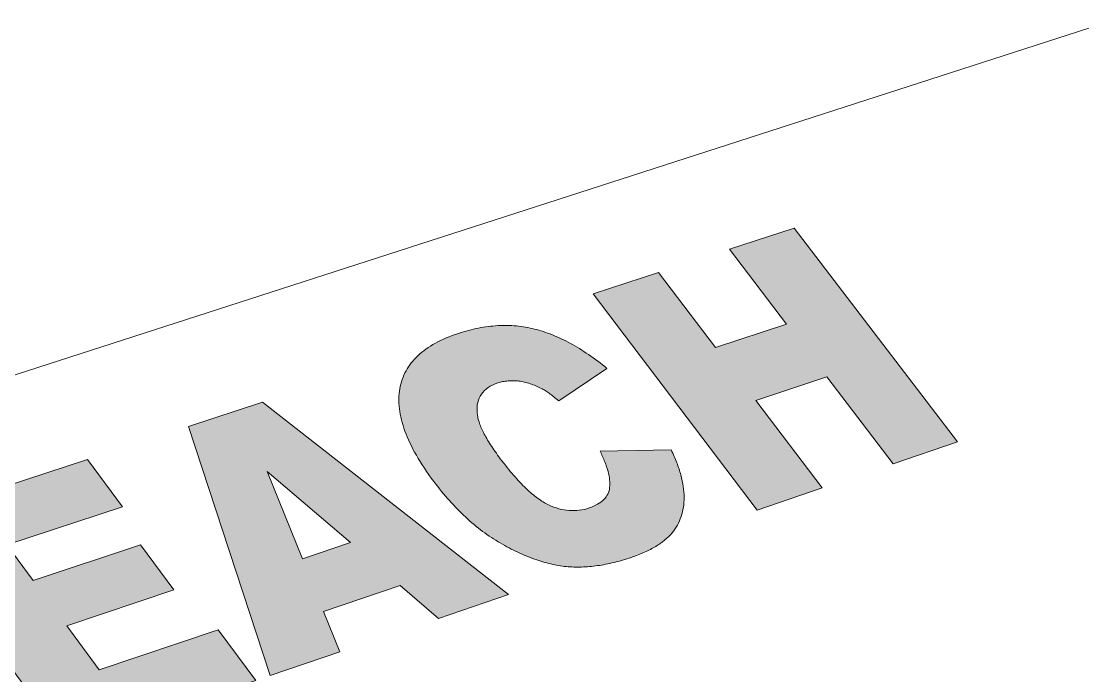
# Model space of a CAD drawing. Header units: millimetres. Extents: x 63.4 to 146.5, y -188.5 to -109.4.
# Drawn here: x 91.57 to 117.45, y -125.31 to -109.37 of the extents above; entities that cross this region are included whole.
import ezdxf

# ---------------------------------------------------------------- set-up
doc = ezdxf.new("R2010")
doc.units = ezdxf.units.MM
doc.header["$MEASUREMENT"] = 0
doc.layers.add('Ebene 1', color=7, linetype='Continuous', lineweight=0)

# ---------------------------------------------------------------- blocks, each defined once
blk = doc.blocks.new('Block_10')
at = {"layer": 'Ebene 1', "true_color": 0x3d3d3c, "transparency": 33554687}
h = blk.add_hatch(color=250, dxfattribs=at)
h.dxf.hatch_style = 2
h.paths.add_polyline_path([(110.413, -114.408), (108.834, -114.924), (110.224, -116.746), (108.495, -117.319), (107.104, -115.491), (105.514, -116.011), (109.508, -121.276), (111.095, -120.736), (109.475, -118.608), (111.204, -118.029), (112.821, -120.15), (114.396, -119.614), (110.413, -114.408)])
h = blk.add_hatch(color=250, dxfattribs=at)
h.dxf.hatch_style = 2
edge = h.paths.add_edge_path()
edge.add_spline(control_points=[(102.228, -116.973), (102.017, -117.042), (101.829, -117.122), (101.664, -117.212), (101.499, -117.303), (101.357, -117.405), (101.238, -117.517), (101.118, -117.629), (101.022, -117.753), (100.949, -117.887), (100.876, -118.021), (100.826, -118.166), (100.799, -118.322), (100.771, -118.478), (100.768, -118.641), (100.788, -118.813), (100.809, -118.985), (100.854, -119.165), (100.923, -119.354), (100.991, -119.542), (101.085, -119.738), (101.202, -119.943), (101.319, -120.147), (101.461, -120.36), (101.627, -120.581), (101.751, -120.746), (101.878, -120.902), (102.007, -121.047), (102.137, -121.192), (102.269, -121.327), (102.404, -121.452), (102.539, -121.577), (102.676, -121.692), (102.817, -121.796), (102.957, -121.901), (103.1, -121.995), (103.247, -122.079), (103.392, -122.163), (103.534, -122.238), (103.674, -122.303), (103.813, -122.369), (103.95, -122.426), (104.084, -122.473), (104.218, -122.521), (104.349, -122.56), (104.477, -122.59), (104.606, -122.62), (104.731, -122.641), (104.853, -122.653), (104.975, -122.664), (105.1, -122.668), (105.227, -122.664), (105.354, -122.661), (105.484, -122.65), (105.616, -122.631), (105.748, -122.613), (105.882, -122.587), (106.019, -122.553), (106.156, -122.52), (106.296, -122.479), (106.438, -122.431), (106.555, -122.391), (106.663, -122.349), (106.763, -122.304), (106.863, -122.259), (106.955, -122.211), (107.038, -122.162), (107.121, -122.112), (107.195, -122.059), (107.261, -122.005), (107.327, -121.95), (107.385, -121.893), (107.434, -121.833), (107.483, -121.773), (107.526, -121.709), (107.563, -121.643), (107.6, -121.577), (107.631, -121.507), (107.655, -121.435), (107.68, -121.363), (107.698, -121.287), (107.71, -121.209), (107.722, -121.131), (107.728, -121.05), (107.727, -120.965), (107.727, -120.881), (107.72, -120.793), (107.707, -120.703), (107.694, -120.612), (107.674, -120.519), (107.648, -120.422), (107.622, -120.326), (107.589, -120.227), (107.55, -120.124), (107.511, -120.022), (107.465, -119.917), (107.413, -119.808), (107.413, -119.808), (105.678, -119.844), (105.678, -119.844), (105.723, -119.934), (105.762, -120.02), (105.795, -120.102), (105.828, -120.183), (105.854, -120.261), (105.873, -120.334), (105.893, -120.408), (105.906, -120.477), (105.913, -120.543), (105.919, -120.608), (105.919, -120.669), (105.913, -120.726), (105.907, -120.784), (105.892, -120.838), (105.868, -120.887), (105.844, -120.937), (105.811, -120.982), (105.77, -121.024), (105.728, -121.065), (105.678, -121.103), (105.618, -121.137), (105.559, -121.17), (105.49, -121.2), (105.413, -121.226), (105.333, -121.253), (105.253, -121.272), (105.172, -121.282), (105.091, -121.292), (105.009, -121.294), (104.927, -121.288), (104.844, -121.281), (104.761, -121.267), (104.677, -121.244), (104.593, -121.221), (104.509, -121.19), (104.424, -121.15), (104.339, -121.11), (104.25, -121.056), (104.158, -120.989), (104.067, -120.922), (103.972, -120.842), (103.874, -120.748), (103.775, -120.654), (103.674, -120.547), (103.57, -120.427), (103.466, -120.307), (103.358, -120.173), (103.247, -120.026), (103.158, -119.907), (103.079, -119.795), (103.011, -119.689), (102.942, -119.583), (102.885, -119.483), (102.838, -119.39), (102.791, -119.297), (102.754, -119.21), (102.729, -119.129), (102.703, -119.049), (102.687, -118.975), (102.683, -118.907), (102.675, -118.816), (102.68, -118.733), (102.697, -118.657), (102.714, -118.582), (102.744, -118.514), (102.786, -118.454), (102.829, -118.393), (102.883, -118.341), (102.95, -118.296), (103.017, -118.25), (103.097, -118.213), (103.188, -118.182), (103.229, -118.169), (103.27, -118.158), (103.311, -118.15), (103.353, -118.141), (103.395, -118.135), (103.437, -118.131), (103.48, -118.128), (103.523, -118.126), (103.567, -118.127), (103.611, -118.128), (103.656, -118.132), (103.701, -118.137), (103.747, -118.143), (103.792, -118.151), (103.838, -118.162), (103.883, -118.172), (103.929, -118.185), (103.974, -118.2), (104.02, -118.215), (104.066, -118.232), (104.112, -118.251), (104.157, -118.271), (104.203, -118.292), (104.249, -118.316), (104.277, -118.33), (104.307, -118.347), (104.338, -118.367), (104.37, -118.387), (104.403, -118.409), (104.439, -118.434), (104.474, -118.46), (104.511, -118.488), (104.55, -118.518), (104.589, -118.549), (104.63, -118.582), (104.673, -118.618), (104.673, -118.618), (105.848, -117.828), (105.848, -117.828), (105.698, -117.705), (105.548, -117.592), (105.399, -117.49), (105.25, -117.388), (105.102, -117.297), (104.955, -117.217), (104.808, -117.137), (104.661, -117.068), (104.516, -117.01), (104.37, -116.951), (104.225, -116.904), (104.082, -116.868), (103.937, -116.832), (103.79, -116.807), (103.641, -116.794), (103.491, -116.78), (103.339, -116.777), (103.185, -116.786), (103.03, -116.795), (102.873, -116.814), (102.714, -116.846), (102.554, -116.877), (102.392, -116.919), (102.228, -116.973)], knot_values=[0, 0, 0, 0, 1, 1, 1, 2, 2, 2, 3, 3, 3, 4, 4, 4, 5, 5, 5, 6, 6, 6, 7, 7, 7, 8, 8, 8, 9, 9, 9, 10, 10, 10, 11, 11, 11, 12, 12, 12, 13, 13, 13, 14, 14, 14, 15, 15, 15, 16, 16, 16, 17, 17, 17, 18, 18, 18, 19, 19, 19, 20, 20, 20, 21, 21, 21, 22, 22, 22, 23, 23, 23, 24, 24, 24, 25, 25, 25, 26, 26, 26, 27, 27, 27, 28, 28, 28, 29, 29, 29, 30, 30, 30, 31, 31, 31, 32, 32, 32, 33, 33, 33, 34, 34, 34, 35, 35, 35, 36, 36, 36, 37, 37, 37, 38, 38, 38, 39, 39, 39, 40, 40, 40, 41, 41, 41, 42, 42, 42, 43, 43, 43, 44, 44, 44, 45, 45, 45, 46, 46, 46, 47, 47, 47, 48, 48, 48, 49, 49, 49, 50, 50, 50, 51, 51, 51, 52, 52, 52, 53, 53, 53, 54, 54, 54, 55, 55, 55, 56, 56, 56, 57, 57, 57, 58, 58, 58, 59, 59, 59, 60, 60, 60, 61, 61, 61, 62, 62, 62, 63, 63, 63, 64, 64, 64, 65, 65, 65, 66, 66, 66, 67, 67, 67, 68, 68, 68, 69, 69, 69, 70, 70, 70, 71, 71, 71, 72, 72, 72, 73, 73, 73, 74, 74, 74, 75, 75, 75, 76, 76, 76, 77, 77, 77, 78, 78, 78, 78], degree=3, periodic=0)
edge.add_line((102.228, -116.973), (102.228, -116.973))
h = blk.add_hatch(color=250, dxfattribs=at)
h.dxf.hatch_style = 2
edge = h.paths.add_edge_path()
edge.add_spline(control_points=[(97.449, -118.651), (97.449, -118.651), (95.649, -119.24), (95.649, -119.24), (95.649, -119.24), (97.641, -125.308), (97.641, -125.308), (97.641, -125.308), (99.339, -124.731), (99.339, -124.731), (99.339, -124.731), (98.934, -123.75), (98.934, -123.75), (98.934, -123.75), (100.805, -123.118), (100.805, -123.118), (100.805, -123.118), (101.737, -123.916), (101.737, -123.916), (101.737, -123.916), (103.448, -123.335), (103.448, -123.335), (103.448, -123.335), (97.449, -118.651), (97.449, -118.651)], knot_values=[0, 0, 0, 0, 1, 1, 1, 2, 2, 2, 3, 3, 3, 4, 4, 4, 5, 5, 5, 6, 6, 6, 7, 7, 7, 8, 8, 8, 8], degree=3, periodic=0)
edge.add_line((97.449, -118.651), (97.449, -118.651))
edge = h.paths.add_edge_path()
edge.add_spline(control_points=[(98.423, -122.462), (98.423, -122.462), (97.565, -120.339), (97.565, -120.339), (97.565, -120.339), (99.595, -122.07), (99.595, -122.07), (99.595, -122.07), (98.423, -122.462), (98.423, -122.462)], knot_values=[0, 0, 0, 0, 1, 1, 1, 2, 2, 2, 3, 3, 3, 3], degree=3, periodic=0)
edge.add_line((98.423, -122.462), (98.423, -122.462))
h = blk.add_hatch(color=250, dxfattribs=at)
h.dxf.hatch_style = 2
h.paths.add_polyline_path([(93.185, -120.046), (88.669, -121.525), (92.694, -126.989), (97.284, -125.429), (96.369, -124.196), (93.473, -125.172), (92.679, -124.098), (95.293, -123.224), (94.475, -122.121), (91.86, -122.989), (91.221, -122.124), (94.038, -121.195), (93.185, -120.046)])
h = blk.add_hatch(color=250, dxfattribs=at)
h.dxf.hatch_style = 2
edge = h.paths.add_edge_path()
edge.add_spline(control_points=[(85.533, -122.551), (85.533, -122.551), (82.653, -123.494), (82.653, -123.494), (82.653, -123.494), (86.687, -129.03), (86.687, -129.03), (86.687, -129.03), (88.423, -128.44), (88.423, -128.44), (88.423, -128.44), (86.78, -126.193), (86.78, -126.193), (86.78, -126.193), (86.932, -126.142), (86.932, -126.142), (86.972, -126.129), (87.012, -126.119), (87.053, -126.112), (87.094, -126.105), (87.136, -126.101), (87.179, -126.1), (87.223, -126.099), (87.266, -126.1), (87.311, -126.105), (87.356, -126.11), (87.402, -126.117), (87.449, -126.128), (87.483, -126.137), (87.522, -126.15), (87.566, -126.168), (87.609, -126.186), (87.656, -126.209), (87.708, -126.235), (87.759, -126.262), (87.815, -126.293), (87.875, -126.329), (87.935, -126.364), (88, -126.404), (88.069, -126.449), (88.069, -126.449), (90.226, -127.827), (90.226, -127.827), (90.226, -127.827), (92.152, -127.172), (92.152, -127.172), (92.152, -127.172), (90.153, -125.856), (90.153, -125.856), (90.13, -125.84), (90.101, -125.822), (90.069, -125.803), (90.037, -125.784), (90, -125.764), (89.959, -125.742), (89.919, -125.72), (89.874, -125.697), (89.825, -125.673), (89.776, -125.649), (89.723, -125.623), (89.666, -125.596), (89.61, -125.57), (89.557, -125.545), (89.508, -125.524), (89.459, -125.502), (89.415, -125.483), (89.374, -125.467), (89.333, -125.45), (89.297, -125.437), (89.264, -125.426), (89.232, -125.415), (89.204, -125.406), (89.18, -125.401), (89.144, -125.391), (89.105, -125.383), (89.062, -125.376), (89.02, -125.369), (88.974, -125.364), (88.924, -125.359), (88.875, -125.355), (88.822, -125.351), (88.766, -125.349), (88.709, -125.347), (88.65, -125.345), (88.586, -125.345), (88.639, -125.309), (88.689, -125.274), (88.734, -125.239), (88.779, -125.203), (88.82, -125.168), (88.857, -125.134), (88.893, -125.099), (88.926, -125.065), (88.955, -125.03), (88.983, -124.996), (89.008, -124.962), (89.028, -124.929), (89.06, -124.875), (89.087, -124.82), (89.109, -124.764), (89.131, -124.707), (89.148, -124.649), (89.16, -124.589), (89.172, -124.53), (89.179, -124.469), (89.181, -124.406), (89.183, -124.343), (89.18, -124.279), (89.172, -124.213), (89.165, -124.146), (89.151, -124.079), (89.132, -124.011), (89.112, -123.942), (89.087, -123.873), (89.055, -123.802), (89.023, -123.731), (88.985, -123.659), (88.941, -123.586), (88.898, -123.513), (88.848, -123.439), (88.792, -123.363), (88.728, -123.275), (88.661, -123.193), (88.591, -123.116), (88.522, -123.039), (88.449, -122.967), (88.374, -122.901), (88.298, -122.834), (88.22, -122.772), (88.139, -122.715), (88.057, -122.659), (87.973, -122.607), (87.886, -122.56), (87.799, -122.514), (87.712, -122.474), (87.625, -122.44), (87.539, -122.405), (87.452, -122.377), (87.365, -122.354), (87.279, -122.331), (87.192, -122.314), (87.106, -122.303), (87.019, -122.292), (86.933, -122.287), (86.847, -122.288), (86.76, -122.288), (86.668, -122.293), (86.569, -122.305), (86.471, -122.316), (86.368, -122.332), (86.258, -122.355), (86.149, -122.377), (86.034, -122.404), (85.913, -122.437), (85.792, -122.47), (85.666, -122.508), (85.533, -122.551)], knot_values=[0, 0, 0, 0, 1, 1, 1, 2, 2, 2, 3, 3, 3, 4, 4, 4, 5, 5, 5, 6, 6, 6, 7, 7, 7, 8, 8, 8, 9, 9, 9, 10, 10, 10, 11, 11, 11, 12, 12, 12, 13, 13, 13, 14, 14, 14, 15, 15, 15, 16, 16, 16, 17, 17, 17, 18, 18, 18, 19, 19, 19, 20, 20, 20, 21, 21, 21, 22, 22, 22, 23, 23, 23, 24, 24, 24, 25, 25, 25, 26, 26, 26, 27, 27, 27, 28, 28, 28, 29, 29, 29, 30, 30, 30, 31, 31, 31, 32, 32, 32, 33, 33, 33, 34, 34, 34, 35, 35, 35, 36, 36, 36, 37, 37, 37, 38, 38, 38, 39, 39, 39, 40, 40, 40, 41, 41, 41, 42, 42, 42, 43, 43, 43, 44, 44, 44, 45, 45, 45, 46, 46, 46, 47, 47, 47, 48, 48, 48, 49, 49, 49, 50, 50, 50, 51, 51, 51, 52, 52, 52, 52], degree=3, periodic=0)
edge.add_line((85.533, -122.551), (85.533, -122.551))
edge = h.paths.add_edge_path()
edge.add_spline(control_points=[(86.018, -125.15), (86.018, -125.15), (85.2, -124.032), (85.2, -124.032), (85.2, -124.032), (85.957, -123.782), (85.957, -123.782), (86.036, -123.756), (86.11, -123.736), (86.181, -123.72), (86.251, -123.704), (86.318, -123.694), (86.38, -123.688), (86.442, -123.683), (86.5, -123.682), (86.554, -123.686), (86.608, -123.691), (86.658, -123.7), (86.704, -123.715), (86.749, -123.729), (86.793, -123.747), (86.836, -123.768), (86.878, -123.79), (86.919, -123.816), (86.958, -123.845), (86.998, -123.874), (87.035, -123.907), (87.071, -123.944), (87.107, -123.98), (87.141, -124.021), (87.174, -124.066), (87.196, -124.095), (87.214, -124.125), (87.23, -124.154), (87.246, -124.184), (87.259, -124.213), (87.269, -124.242), (87.28, -124.272), (87.287, -124.301), (87.292, -124.33), (87.297, -124.36), (87.299, -124.389), (87.298, -124.417), (87.297, -124.446), (87.293, -124.474), (87.286, -124.499), (87.279, -124.525), (87.269, -124.549), (87.256, -124.571), (87.243, -124.593), (87.228, -124.613), (87.209, -124.632), (87.191, -124.651), (87.169, -124.668), (87.145, -124.683), (87.099, -124.714), (87.055, -124.743), (87.015, -124.768), (86.975, -124.793), (86.938, -124.815), (86.905, -124.833), (86.871, -124.852), (86.841, -124.868), (86.815, -124.88), (86.788, -124.893), (86.765, -124.902), (86.745, -124.909), (86.745, -124.909), (86.018, -125.15), (86.018, -125.15)], knot_values=[0, 0, 0, 0, 1, 1, 1, 2, 2, 2, 3, 3, 3, 4, 4, 4, 5, 5, 5, 6, 6, 6, 7, 7, 7, 8, 8, 8, 9, 9, 9, 10, 10, 10, 11, 11, 11, 12, 12, 12, 13, 13, 13, 14, 14, 14, 15, 15, 15, 16, 16, 16, 17, 17, 17, 18, 18, 18, 19, 19, 19, 20, 20, 20, 21, 21, 21, 22, 22, 22, 23, 23, 23, 23], degree=3, periodic=0)
edge.add_line((86.018, -125.15), (86.018, -125.15))
at = {"layer": 'Ebene 1'}
for points in [[(110.413, -114.408), (108.834, -114.924), (110.224, -116.746), (108.495, -117.319), (107.104, -115.491), (105.514, -116.011), (109.508, -121.276), (111.095, -120.736), (109.475, -118.608), (111.204, -118.029), (112.821, -120.15), (114.396, -119.614), (110.413, -114.408)], [(93.185, -120.046), (88.669, -121.525), (92.694, -126.989), (97.284, -125.429), (96.369, -124.196), (93.473, -125.172), (92.679, -124.098), (95.293, -123.224), (94.475, -122.121), (91.86, -122.989), (91.221, -122.124), (94.038, -121.195), (93.185, -120.046)]]:
    blk.add_lwpolyline(points, dxfattribs=at)
for points, knots in [([(102.228, -116.973), (102.017, -117.042), (101.829, -117.122), (101.664, -117.212), (101.499, -117.303), (101.357, -117.405), (101.238, -117.517), (101.118, -117.629), (101.022, -117.753), (100.949, -117.887), (100.876, -118.021), (100.826, -118.166), (100.799, -118.322), (100.771, -118.478), (100.768, -118.641), (100.788, -118.813), (100.809, -118.985), (100.854, -119.165), (100.923, -119.354), (100.991, -119.542), (101.085, -119.738), (101.202, -119.943), (101.319, -120.147), (101.461, -120.36), (101.627, -120.581), (101.751, -120.746), (101.878, -120.902), (102.007, -121.047), (102.137, -121.192), (102.269, -121.327), (102.404, -121.452), (102.539, -121.577), (102.676, -121.692), (102.817, -121.796), (102.957, -121.901), (103.1, -121.995), (103.247, -122.079), (103.392, -122.163), (103.534, -122.238), (103.674, -122.303), (103.813, -122.369), (103.95, -122.426), (104.084, -122.473), (104.218, -122.521), (104.349, -122.56), (104.477, -122.59), (104.606, -122.62), (104.731, -122.641), (104.853, -122.653), (104.975, -122.664), (105.1, -122.668), (105.227, -122.664), (105.354, -122.661), (105.484, -122.65), (105.616, -122.631), (105.748, -122.613), (105.882, -122.587), (106.019, -122.553), (106.156, -122.52), (106.296, -122.479), (106.438, -122.431), (106.555, -122.391), (106.663, -122.349), (106.763, -122.304), (106.863, -122.259), (106.955, -122.211), (107.038, -122.162), (107.121, -122.112), (107.195, -122.059), (107.261, -122.005), (107.327, -121.95), (107.385, -121.893), (107.434, -121.833), (107.483, -121.773), (107.526, -121.709), (107.563, -121.643), (107.6, -121.577), (107.631, -121.507), (107.655, -121.435), (107.68, -121.363), (107.698, -121.287), (107.71, -121.209), (107.722, -121.131), (107.728, -121.05), (107.727, -120.965), (107.727, -120.881), (107.72, -120.793), (107.707, -120.703), (107.694, -120.612), (107.674, -120.519), (107.648, -120.422), (107.622, -120.326), (107.589, -120.227), (107.55, -120.124), (107.511, -120.022), (107.465, -119.917), (107.413, -119.808), (107.413, -119.808), (105.678, -119.844), (105.678, -119.844), (105.723, -119.934), (105.762, -120.02), (105.795, -120.102), (105.828, -120.183), (105.854, -120.261), (105.873, -120.334), (105.893, -120.408), (105.906, -120.477), (105.913, -120.543), (105.919, -120.608), (105.919, -120.669), (105.913, -120.726), (105.907, -120.784), (105.892, -120.838), (105.868, -120.887), (105.844, -120.937), (105.811, -120.982), (105.77, -121.024), (105.728, -121.065), (105.678, -121.103), (105.618, -121.137), (105.559, -121.17), (105.49, -121.2), (105.413, -121.226), (105.333, -121.253), (105.253, -121.272), (105.172, -121.282), (105.091, -121.292), (105.009, -121.294), (104.927, -121.288), (104.844, -121.281), (104.761, -121.267), (104.677, -121.244), (104.593, -121.221), (104.509, -121.19), (104.424, -121.15), (104.339, -121.11), (104.25, -121.056), (104.158, -120.989), (104.067, -120.922), (103.972, -120.842), (103.874, -120.748), (103.775, -120.654), (103.674, -120.547), (103.57, -120.427), (103.466, -120.307), (103.358, -120.173), (103.247, -120.026), (103.158, -119.907), (103.079, -119.795), (103.011, -119.689), (102.942, -119.583), (102.885, -119.483), (102.838, -119.39), (102.791, -119.297), (102.754, -119.21), (102.729, -119.129), (102.703, -119.049), (102.687, -118.975), (102.683, -118.907), (102.675, -118.816), (102.68, -118.733), (102.697, -118.657), (102.714, -118.582), (102.744, -118.514), (102.786, -118.454), (102.829, -118.393), (102.883, -118.341), (102.95, -118.296), (103.017, -118.25), (103.097, -118.213), (103.188, -118.182), (103.229, -118.169), (103.27, -118.158), (103.311, -118.15), (103.353, -118.141), (103.395, -118.135), (103.437, -118.131), (103.48, -118.128), (103.523, -118.126), (103.567, -118.127), (103.611, -118.128), (103.656, -118.132), (103.701, -118.137), (103.747, -118.143), (103.792, -118.151), (103.838, -118.162), (103.883, -118.172), (103.929, -118.185), (103.974, -118.2), (104.02, -118.215), (104.066, -118.232), (104.112, -118.251), (104.157, -118.271), (104.203, -118.292), (104.249, -118.316), (104.277, -118.33), (104.307, -118.347), (104.338, -118.367), (104.37, -118.387), (104.403, -118.409), (104.439, -118.434), (104.474, -118.46), (104.511, -118.488), (104.55, -118.518), (104.589, -118.549), (104.63, -118.582), (104.673, -118.618), (104.673, -118.618), (105.848, -117.828), (105.848, -117.828), (105.698, -117.705), (105.548, -117.592), (105.399, -117.49), (105.25, -117.388), (105.102, -117.297), (104.955, -117.217), (104.808, -117.137), (104.661, -117.068), (104.516, -117.01), (104.37, -116.951), (104.225, -116.904), (104.082, -116.868), (103.937, -116.832), (103.79, -116.807), (103.641, -116.794), (103.491, -116.78), (103.339, -116.777), (103.185, -116.786), (103.03, -116.795), (102.873, -116.814), (102.714, -116.846), (102.554, -116.877), (102.392, -116.919), (102.228, -116.973)], [0, 0, 0, 0, 1, 1, 1, 2, 2, 2, 3, 3, 3, 4, 4, 4, 5, 5, 5, 6, 6, 6, 7, 7, 7, 8, 8, 8, 9, 9, 9, 10, 10, 10, 11, 11, 11, 12, 12, 12, 13, 13, 13, 14, 14, 14, 15, 15, 15, 16, 16, 16, 17, 17, 17, 18, 18, 18, 19, 19, 19, 20, 20, 20, 21, 21, 21, 22, 22, 22, 23, 23, 23, 24, 24, 24, 25, 25, 25, 26, 26, 26, 27, 27, 27, 28, 28, 28, 29, 29, 29, 30, 30, 30, 31, 31, 31, 32, 32, 32, 33, 33, 33, 34, 34, 34, 35, 35, 35, 36, 36, 36, 37, 37, 37, 38, 38, 38, 39, 39, 39, 40, 40, 40, 41, 41, 41, 42, 42, 42, 43, 43, 43, 44, 44, 44, 45, 45, 45, 46, 46, 46, 47, 47, 47, 48, 48, 48, 49, 49, 49, 50, 50, 50, 51, 51, 51, 52, 52, 52, 53, 53, 53, 54, 54, 54, 55, 55, 55, 56, 56, 56, 57, 57, 57, 58, 58, 58, 59, 59, 59, 60, 60, 60, 61, 61, 61, 62, 62, 62, 63, 63, 63, 64, 64, 64, 65, 65, 65, 66, 66, 66, 67, 67, 67, 68, 68, 68, 69, 69, 69, 70, 70, 70, 71, 71, 71, 72, 72, 72, 73, 73, 73, 74, 74, 74, 75, 75, 75, 76, 76, 76, 77, 77, 77, 78, 78, 78, 78]), ([(97.449, -118.651), (97.449, -118.651), (95.649, -119.24), (95.649, -119.24), (95.649, -119.24), (97.641, -125.308), (97.641, -125.308), (97.641, -125.308), (99.339, -124.731), (99.339, -124.731), (99.339, -124.731), (98.934, -123.75), (98.934, -123.75), (98.934, -123.75), (100.805, -123.118), (100.805, -123.118), (100.805, -123.118), (101.737, -123.916), (101.737, -123.916), (101.737, -123.916), (103.448, -123.335), (103.448, -123.335), (103.448, -123.335), (97.449, -118.651), (97.449, -118.651)], [0, 0, 0, 0, 1, 1, 1, 2, 2, 2, 3, 3, 3, 4, 4, 4, 5, 5, 5, 6, 6, 6, 7, 7, 7, 8, 8, 8, 8]), ([(98.423, -122.462), (98.423, -122.462), (97.565, -120.339), (97.565, -120.339), (97.565, -120.339), (99.595, -122.07), (99.595, -122.07), (99.595, -122.07), (98.423, -122.462), (98.423, -122.462)], [0, 0, 0, 0, 1, 1, 1, 2, 2, 2, 3, 3, 3, 3]), ([(85.533, -122.551), (85.533, -122.551), (82.653, -123.494), (82.653, -123.494), (82.653, -123.494), (86.687, -129.03), (86.687, -129.03), (86.687, -129.03), (88.423, -128.44), (88.423, -128.44), (88.423, -128.44), (86.78, -126.193), (86.78, -126.193), (86.78, -126.193), (86.932, -126.142), (86.932, -126.142), (86.972, -126.129), (87.012, -126.119), (87.053, -126.112), (87.094, -126.105), (87.136, -126.101), (87.179, -126.1), (87.223, -126.099), (87.266, -126.1), (87.311, -126.105), (87.356, -126.11), (87.402, -126.117), (87.449, -126.128), (87.483, -126.137), (87.522, -126.15), (87.566, -126.168), (87.609, -126.186), (87.656, -126.209), (87.708, -126.235), (87.759, -126.262), (87.815, -126.293), (87.875, -126.329), (87.935, -126.364), (88, -126.404), (88.069, -126.449), (88.069, -126.449), (90.226, -127.827), (90.226, -127.827), (90.226, -127.827), (92.152, -127.172), (92.152, -127.172), (92.152, -127.172), (90.153, -125.856), (90.153, -125.856), (90.13, -125.84), (90.101, -125.822), (90.069, -125.803), (90.037, -125.784), (90, -125.764), (89.959, -125.742), (89.919, -125.72), (89.874, -125.697), (89.825, -125.673), (89.776, -125.649), (89.723, -125.623), (89.666, -125.596), (89.61, -125.57), (89.557, -125.545), (89.508, -125.524), (89.459, -125.502), (89.415, -125.483), (89.374, -125.467), (89.333, -125.45), (89.297, -125.437), (89.264, -125.426), (89.232, -125.415), (89.204, -125.406), (89.18, -125.401), (89.144, -125.391), (89.105, -125.383), (89.062, -125.376), (89.02, -125.369), (88.974, -125.364), (88.924, -125.359), (88.875, -125.355), (88.822, -125.351), (88.766, -125.349), (88.709, -125.347), (88.65, -125.345), (88.586, -125.345), (88.639, -125.309), (88.689, -125.274), (88.734, -125.239), (88.779, -125.203), (88.82, -125.168), (88.857, -125.134), (88.893, -125.099), (88.926, -125.065), (88.955, -125.03), (88.983, -124.996), (89.008, -124.962), (89.028, -124.929), (89.06, -124.875), (89.087, -124.82), (89.109, -124.764), (89.131, -124.707), (89.148, -124.649), (89.16, -124.589), (89.172, -124.53), (89.179, -124.469), (89.181, -124.406), (89.183, -124.343), (89.18, -124.279), (89.172, -124.213), (89.165, -124.146), (89.151, -124.079), (89.132, -124.011), (89.112, -123.942), (89.087, -123.873), (89.055, -123.802), (89.023, -123.731), (88.985, -123.659), (88.941, -123.586), (88.898, -123.513), (88.848, -123.439), (88.792, -123.363), (88.728, -123.275), (88.661, -123.193), (88.591, -123.116), (88.522, -123.039), (88.449, -122.967), (88.374, -122.901), (88.298, -122.834), (88.22, -122.772), (88.139, -122.715), (88.057, -122.659), (87.973, -122.607), (87.886, -122.56), (87.799, -122.514), (87.712, -122.474), (87.625, -122.44), (87.539, -122.405), (87.452, -122.377), (87.365, -122.354), (87.279, -122.331), (87.192, -122.314), (87.106, -122.303), (87.019, -122.292), (86.933, -122.287), (86.847, -122.288), (86.76, -122.288), (86.668, -122.293), (86.569, -122.305), (86.471, -122.316), (86.368, -122.332), (86.258, -122.355), (86.149, -122.377), (86.034, -122.404), (85.913, -122.437), (85.792, -122.47), (85.666, -122.508), (85.533, -122.551)], [0, 0, 0, 0, 1, 1, 1, 2, 2, 2, 3, 3, 3, 4, 4, 4, 5, 5, 5, 6, 6, 6, 7, 7, 7, 8, 8, 8, 9, 9, 9, 10, 10, 10, 11, 11, 11, 12, 12, 12, 13, 13, 13, 14, 14, 14, 15, 15, 15, 16, 16, 16, 17, 17, 17, 18, 18, 18, 19, 19, 19, 20, 20, 20, 21, 21, 21, 22, 22, 22, 23, 23, 23, 24, 24, 24, 25, 25, 25, 26, 26, 26, 27, 27, 27, 28, 28, 28, 29, 29, 29, 30, 30, 30, 31, 31, 31, 32, 32, 32, 33, 33, 33, 34, 34, 34, 35, 35, 35, 36, 36, 36, 37, 37, 37, 38, 38, 38, 39, 39, 39, 40, 40, 40, 41, 41, 41, 42, 42, 42, 43, 43, 43, 44, 44, 44, 45, 45, 45, 46, 46, 46, 47, 47, 47, 48, 48, 48, 49, 49, 49, 50, 50, 50, 51, 51, 51, 52, 52, 52, 52])]:
    blk.add_open_spline(points, degree=3, knots=knots, dxfattribs=at)
blk = doc.blocks.new('Block_9')
at = {"layer": 'Ebene 1'}
blk.add_lwpolyline([(118.12, -109.372), (146.454, -145.82), (108.203, -161.709), (79.28, -121.897)], close=True, dxfattribs=at)
blk.add_blockref('Block_10', (0, 0), dxfattribs=at)
blk = doc.blocks.new('Block_8')
at = {"layer": 'Ebene 1'}
blk.add_blockref('Block_9', (0, 0), dxfattribs=at)
blk = doc.blocks.new('Block_1')
at = {"layer": 'Ebene 1'}
blk.add_blockref('Block_8', (0, 0), dxfattribs=at)
blk = doc.blocks.new('Block_0')
at = {"layer": 'Ebene 1'}
blk.add_blockref('Block_1', (0, 0), dxfattribs=at)

msp = doc.modelspace()

# ---------------------------------------------------------------- block references
at = {"layer": 'Ebene 1'}
msp.add_blockref('Block_0', (0, 0), dxfattribs=at)

doc.saveas('drawing.dxf')
